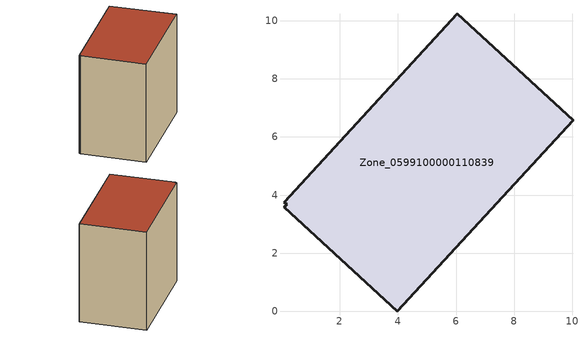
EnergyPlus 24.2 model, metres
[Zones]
Zone_0599100000110839
 floor ground (C_G): 10.02,6.58 3.98,0 0.09,3.58 0.18,3.68 0.09,3.76 6.04,10.24 z0
 wall outside (C_F): 10.02,6.58 6.04,10.24 0.09,3.76 0.18,3.68 0.09,3.58 3.98,0 10.02,6.58 z0:8.46
 roof outside (C_R): 3.98,0 10.02,6.58 6.04,10.24 0.09,3.76 0.18,3.68 0.09,3.58 z8.46
[BUILDING]
Pand.0599100000110839: North Axis=0; Terrain=City; Loads Convergence Tolerance Value=0.04; Temperature Convergence Tolerance Value=0.4; Solar Distribution=FullExterior; Maximum Number of Warmup Days=25; Minimum Number of Warmup Days=1
[Site:Location]
Rotterdam.The.Hague.AP_ZH_NLD Design_Conditions: Latitude=51.96; Longitude=4.45; Time Zone=1; Elevation=-4.5
[SITE:GROUNDTEMPERATURE:BUILDINGSURFACE]
18, 18, 18, 18, 18, 18, 18, 18, 18, 18, 18, 18
[MATERIAL] Thermal Absorptance=0.9; Solar Absorptance=0.7; Visible Absorptance=0.7
Name | Roughness | Thickness | Conductivity | Density | Specific Heat
G.TI.1975-1991 | MediumSmooth | 0.15 | 0.288461 | 540 | 1210
F.TI.1975-1991 | Rough | 0.3 | 0.230769 | 1920 | 840
R.TI.1975-1991 | MediumRough | 0.2 | 0.153846 | 1500 | 1000
[CONSTRUCTION]
C_G: G.TI.1975-1991
C_F: F.TI.1975-1991
C_R: R.TI.1975-1991
[ZONE]
Zone_0599100000110839: Type=1; Multiplier=1; Ceiling Height=Autocalculate; Volume=Autocalculate; Floor Area=autocalculate; Part of Total Floor Area=Yes
[ZONEINFILTRATION:DESIGNFLOWRATE]
Infil_Zone_0599100000110839: Zone or ZoneList or Space or SpaceList=Zone_0599100000110839; Schedule=AlwaysOn; Design Flow Rate Calculation Method=Flow/Area; Flow Rate per Floor Area=0.003; Constant Term Coefficient=1; Temperature Term Coefficient=0; Velocity Term Coefficient=0; Velocity Squared Term Coefficient=0
[HVACTEMPLATE:ZONE:IDEALLOADSAIRSYSTEM]
Zone_0599100000110839: Maximum Heating Supply Air Temperature=50; Minimum Cooling Supply Air Temperature=13; Maximum Heating Supply Air Humidity Ratio=0.0156; Minimum Cooling Supply Air Humidity Ratio=0.0077; Heating Limit=NoLimit; Cooling Limit=NoLimit; Dehumidification Control Type=ConstantSensibleHeatRatio; Cooling Sensible Heat Ratio=0.7; Dehumidification Setpoint=60; Humidification Control Type=None; Humidification Setpoint=30; Outdoor Air Method=None; Outdoor Air Flow Rate per Person=0.00944; Outdoor Air Flow Rate per Zone Floor Area=0; Outdoor Air Flow Rate per Zone=0; Demand Controlled Ventilation Type=None; Outdoor Air Economizer Type=NoEconomizer; Heat Recovery Type=None; Sensible Heat Recovery Effectiveness=0.7; Latent Heat Recovery Effectiveness=0.65
[ZONECONTROL:THERMOSTAT]
ThermostatControl_Zone_0599100000110839: Zone or ZoneList=Zone_0599100000110839; Control Type Schedule=DualSetpointControlType; Control 1=Thermostat_Zone_0599100000110839; Temperature Difference Between Cutout And Setpoint=0
[THERMOSTATSETPOINT:DUALSETPOINT]
Thermostat_Zone_0599100000110839: Heating Setpoint Temperature Schedule=HeatingSetpoint_Zone_0599100000110839; Cooling Setpoint Temperature Schedule=CoolingSetpoint_Zone_0599100000110839
[SCHEDULE:COMPACT]
HeatingSetpoint_Zone_0599100000110839: Through: 12/31, For: AllDays, Until: 24:00, 21
CoolingSetpoint_Zone_0599100000110839: Through: 12/31, For: AllDays, Until: 24:00, 24
DualSetpointControlType: Through: 12/31, For: AllDays, Until: 24:00, 4
AlwaysOn: Through: 12/31, For: AllDays, Until: 24:00, 1
